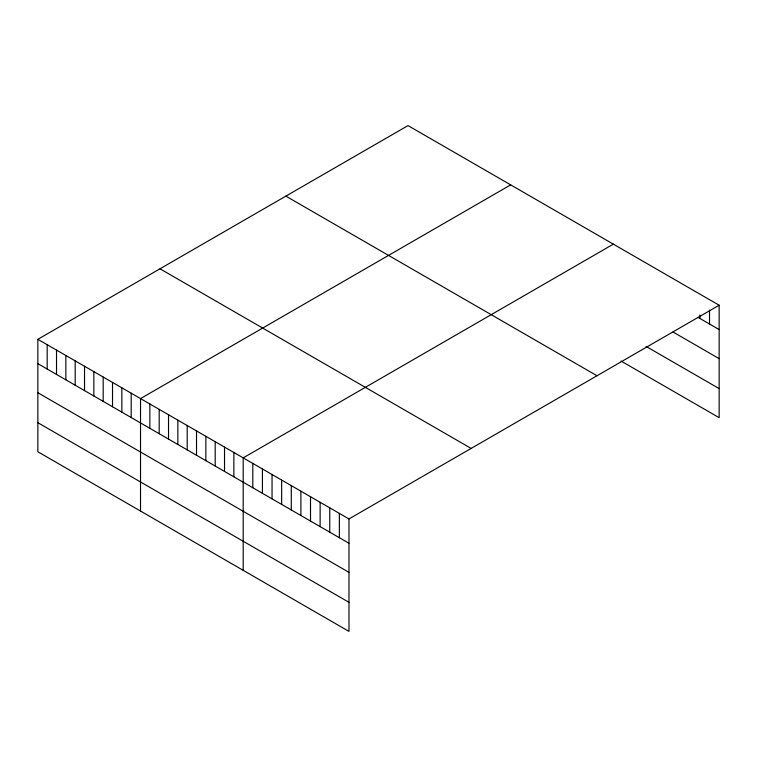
<?xml version="1.0" encoding="UTF-8"?>
<svg xmlns="http://www.w3.org/2000/svg" width="757" height="757" viewBox="0 0 757 757"><rect width="100%" height="100%" fill="white"/><g stroke="black" fill="none" stroke-linecap="round" stroke-linejoin="round"><path stroke-width="1.14" d="M719.15 305.232L348.986 518.942L348.986 631.404L37.85 451.768L37.85 339.316L408.014 125.596L719.15 305.232L719.15 417.684L621.062 361.051M510.691 184.878L140.528 398.589L140.528 511.051M613.369 244.151L243.196 457.871L243.196 570.324M697.992 317.353L719.15 329.569M672.992 331.992L719.15 358.648M646.062 346.413L719.15 388.606M285.862 196.12L596.999 375.756M160.001 268.792L471.138 448.418M37.85 339.316L348.986 518.942M37.85 363.653L348.986 543.28M37.85 392.732L348.986 572.358M37.85 422.69L348.986 602.326M709.536 310.105L709.536 324.015M699.913 314.988L699.913 318.46M339.363 513.388L339.363 537.725M329.749 507.843L329.749 532.171M320.135 502.288L320.135 526.626M310.512 496.734L310.512 521.071M300.898 491.179L300.898 515.517M291.284 485.634L291.284 509.963M281.661 480.08L281.661 504.417M272.047 474.525L272.047 498.863M262.433 468.971L262.433 493.309M252.81 463.426L252.81 487.754M233.866 452.478L233.866 476.815M224.526 447.094L224.526 471.431M215.196 441.7L215.196 466.038M205.857 436.316L205.857 460.653M196.527 430.922L196.527 455.26M187.197 425.538L187.197 449.876M177.857 420.144L177.857 444.482M168.527 414.76L168.527 439.098M159.188 409.367L159.188 433.704M149.858 403.983L149.858 428.32M131.188 393.205L131.188 417.542M121.858 387.811L121.858 412.149M112.519 382.427L112.519 406.764M103.189 377.033L103.189 401.371M93.849 371.649L93.849 395.987M84.519 366.256L84.519 390.593M75.189 360.871L75.189 385.209M65.85 355.478L65.85 379.815M56.52 350.094L56.52 374.431M47.18 344.7L47.18 369.038"/></g></svg>
